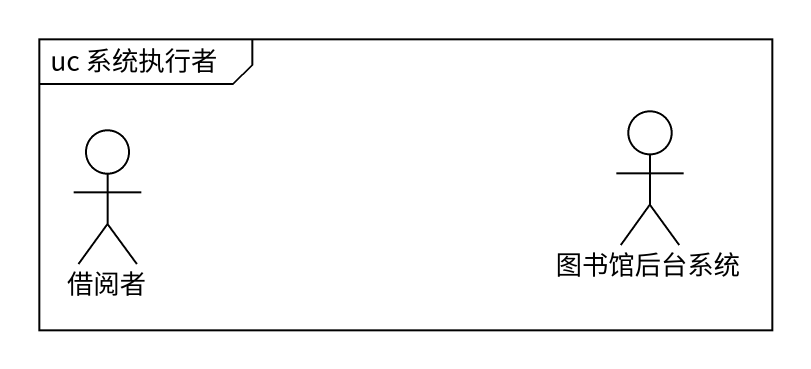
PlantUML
@startuml
mainframe uc 系统执行者
actor 借阅者
actor 图书馆后台系统
@enduml
